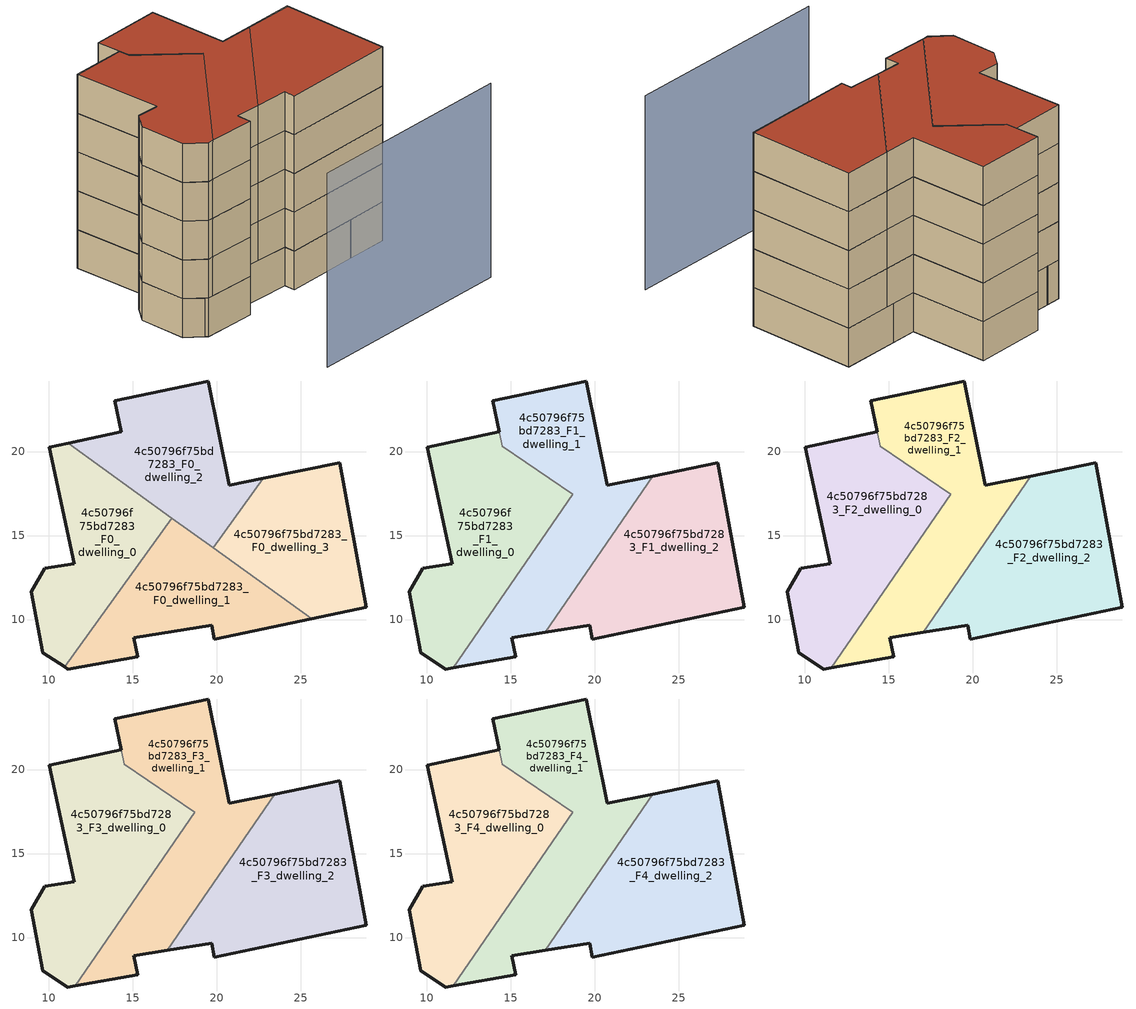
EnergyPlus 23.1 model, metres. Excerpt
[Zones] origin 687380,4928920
4c50796f75bd7283_F0_dwelling_0
 floor ground (EU_floor_Construction): 10.95,7.17 17.34,16.04 11.15,20.5 10.02,20.25 11.51,13.32 9.77,13.05 8.96,11.65 9.64,8.01 z0
 wall outside (EU_wall_Construction): 10.95,7.17 9.64,8.01 8.96,11.65 9.77,13.05 11.51,13.32 10.02,20.25 11.15,20.5 z0:3
 wall to 4c50796f75bd7283_F0_dwelling_1 (EU_wall_Construction): 17.34,16.04 10.95,7.17 z0:3
 wall to 4c50796f75bd7283_F0_dwelling_2 (EU_wall_Construction): 11.15,20.5 17.34,16.04 z0:3
4c50796f75bd7283_F0_dwelling_1
 floor ground (EU_floor_Construction): 25.66,10.05 17.34,16.04 10.95,7.17 11.14,7.05 15.29,7.78 15.07,8.91 19.7,9.66 19.84,8.81 z0
 wall outside (EU_wall_Construction): 25.66,10.05 19.84,8.81 19.7,9.66 15.07,8.91 15.29,7.78 11.14,7.05 10.95,7.17 z0:3
 wall to 4c50796f75bd7283_F0_dwelling_3 (EU_wall_Construction): 19.8,14.27 25.66,10.05 z0:3
 wall to 4c50796f75bd7283_F0_dwelling_2 (EU_wall_Construction): 17.34,16.04 19.8,14.27 z0:3
4c50796f75bd7283_F0_dwelling_2
 floor ground (EU_floor_Construction): 19.8,14.27 22.77,18.4 20.75,17.99 19.5,24.2 13.92,23.02 14.32,21.17 11.15,20.5 z0
 wall outside (EU_wall_Construction): 11.15,20.5 14.32,21.17 13.92,23.02 19.5,24.2 20.75,17.99 22.77,18.4 z0:3
 wall to 4c50796f75bd7283_F0_dwelling_3 (EU_wall_Construction): 22.77,18.4 19.8,14.27 z0:3
4c50796f75bd7283_F0_dwelling_3
 floor ground (EU_floor_Construction): 28.9,10.74 27.33,19.32 22.77,18.4 19.8,14.27 25.66,10.05 z0
 wall outside (EU_wall_Construction): 22.77,18.4 27.33,19.32 28.9,10.74 25.66,10.05 z0:3
4c50796f75bd7283_F1_dwelling_0
 floor to 4c50796f75bd7283_F0_dwelling_0 (EU_floor_Construction): 10.95,7.17 17.34,16.04 11.15,20.5 10.02,20.25 11.51,13.32 9.77,13.05 8.96,11.65 9.64,8.01 z3
 floor to 4c50796f75bd7283_F0_dwelling_1 (EU_floor_Construction): 11.58,7.13 17.59,15.86 17.34,16.04 10.95,7.17 11.14,7.05 z3
 floor to 4c50796f75bd7283_F0_dwelling_2 (EU_floor_Construction): 17.59,15.86 18.68,17.45 14.51,20.32 14.32,21.17 11.15,20.5 z3
 wall outside (EU_wall_Construction): 11.57,7.13 11.14,7.05 9.64,8.01 8.96,11.65 9.77,13.05 11.51,13.32 10.02,20.25 14.32,21.17 z3:6
 wall to 4c50796f75bd7283_F1_dwelling_1 (EU_wall_Construction): 14.32,21.17 14.51,20.32 18.68,17.45 11.57,7.13 z3:6
4c50796f75bd7283_F1_dwelling_1
 floor to 4c50796f75bd7283_F0_dwelling_1 (EU_floor_Construction): 17.05,9.23 20.28,13.92 17.59,15.86 11.58,7.13 15.29,7.78 15.07,8.91 z3
 floor to 4c50796f75bd7283_F0_dwelling_2 (EU_floor_Construction): 19.8,14.27 22.77,18.4 20.75,17.99 19.5,24.2 13.92,23.02 14.51,20.32 18.68,17.45 17.59,15.86 z3
 floor to 4c50796f75bd7283_F0_dwelling_3 (EU_floor_Construction): 20.28,13.92 23.46,18.54 22.77,18.4 19.8,14.27 z3
 wall outside (EU_wall_Construction): 14.32,21.18 13.92,23.02 19.5,24.2 20.75,17.99 23.46,18.54 / 17.05,9.23 15.07,8.91 15.29,7.78 11.57,7.13 z3:6; 14.32,21.18,6 14.32,21.17,3 14.32,21.18,3
 wall to 4c50796f75bd7283_F1_dwelling_2 (EU_wall_Construction): 23.46,18.54 17.05,9.23 z3:6
4c50796f75bd7283_F1_dwelling_2
 floor to 4c50796f75bd7283_F0_dwelling_3 (EU_floor_Construction): 28.9,10.74 27.33,19.32 23.46,18.54 20.28,13.92 25.65,10.05 z3
 floor to 4c50796f75bd7283_F0_dwelling_1 (EU_floor_Construction): 25.65,10.05 20.28,13.92 17.05,9.23 19.7,9.66 19.84,8.81 z3
 wall outside (EU_wall_Construction): 23.46,18.54 27.33,19.32 28.9,10.74 19.84,8.81 19.7,9.66 17.05,9.23 z3:6
4c50796f75bd7283_F2_dwelling_0
 floor to 4c50796f75bd7283_F1_dwelling_0 (EU_floor_Construction): 11.57,7.13 18.68,17.45 14.51,20.32 14.32,21.17 10.02,20.25 11.51,13.32 9.77,13.05 8.96,11.65 9.64,8.01 11.14,7.05 z6
 wall outside (EU_wall_Construction): 11.57,7.13 11.14,7.05 9.64,8.01 8.96,11.65 9.77,13.05 11.51,13.32 10.02,20.25 14.32,21.17 z6:9
 wall to 4c50796f75bd7283_F2_dwelling_1 (EU_wall_Construction): 14.32,21.17 14.51,20.32 18.68,17.45 11.57,7.13 z6:9
4c50796f75bd7283_F2_dwelling_1
 floor to 4c50796f75bd7283_F1_dwelling_1 (EU_floor_Construction): 17.05,9.23 23.46,18.54 20.75,17.99 19.5,24.2 13.92,23.02 14.51,20.32 18.68,17.45 11.57,7.13 15.29,7.78 15.07,8.91 z6
 wall outside (EU_wall_Construction): 14.32,21.18 13.92,23.02 19.5,24.2 20.75,17.99 23.46,18.54 / 17.05,9.23 15.07,8.91 15.29,7.78 11.57,7.13 z6:9; 14.32,21.18,9 14.32,21.17,6 14.32,21.18,6
 wall to 4c50796f75bd7283_F2_dwelling_2 (EU_wall_Construction): 23.46,18.54 17.05,9.23 z6:9
4c50796f75bd7283_F2_dwelling_2
 floor to 4c50796f75bd7283_F1_dwelling_2 (EU_floor_Construction): 28.9,10.74 27.33,19.32 23.46,18.54 17.05,9.23 19.7,9.66 19.84,8.81 z6
 wall outside (EU_wall_Construction): 23.46,18.54 27.33,19.32 28.9,10.74 19.84,8.81 19.7,9.66 17.05,9.23 z6:9
4c50796f75bd7283_F3_dwelling_0
 floor to 4c50796f75bd7283_F2_dwelling_0 (EU_floor_Construction): 11.57,7.13 18.68,17.45 14.51,20.32 14.32,21.17 10.02,20.25 11.51,13.32 9.77,13.05 8.96,11.65 9.64,8.01 11.14,7.05 z9
 wall outside (EU_wall_Construction): 11.57,7.13 11.14,7.05 9.64,8.01 8.96,11.65 9.77,13.05 11.51,13.32 10.02,20.25 14.32,21.17 z9:12
 wall to 4c50796f75bd7283_F3_dwelling_1 (EU_wall_Construction): 14.32,21.17 14.51,20.32 18.68,17.45 11.57,7.13 z9:12
4c50796f75bd7283_F3_dwelling_1
 floor to 4c50796f75bd7283_F2_dwelling_1 (EU_floor_Construction): 17.05,9.23 23.46,18.54 20.75,17.99 19.5,24.2 13.92,23.02 14.51,20.32 18.68,17.45 11.57,7.13 15.29,7.78 15.07,8.91 z9
 wall outside (EU_wall_Construction): 14.32,21.18 13.92,23.02 19.5,24.2 20.75,17.99 23.46,18.54 / 17.05,9.23 15.07,8.91 15.29,7.78 11.57,7.13 z9:12; 14.32,21.18,12 14.32,21.17,9 14.32,21.18,9
 wall to 4c50796f75bd7283_F3_dwelling_2 (EU_wall_Construction): 23.46,18.54 17.05,9.23 z9:12
4c50796f75bd7283_F3_dwelling_2
 floor to 4c50796f75bd7283_F2_dwelling_2 (EU_floor_Construction): 28.9,10.74 27.33,19.32 23.46,18.54 17.05,9.23 19.7,9.66 19.84,8.81 z9
 wall outside (EU_wall_Construction): 23.46,18.54 27.33,19.32 28.9,10.74 19.84,8.81 19.7,9.66 17.05,9.23 z9:12
4c50796f75bd7283_F4_dwelling_0
 floor to 4c50796f75bd7283_F3_dwelling_0 (EU_floor_Construction): 11.57,7.13 18.68,17.45 14.51,20.32 14.32,21.17 10.02,20.25 11.51,13.32 9.77,13.05 8.96,11.65 9.64,8.01 11.14,7.05 z12
 wall outside (EU_wall_Construction): 11.57,7.13 11.14,7.05 9.64,8.01 8.96,11.65 9.77,13.05 11.51,13.32 10.02,20.25 14.32,21.17 z12:15
 wall to 4c50796f75bd7283_F4_dwelling_1 (EU_wall_Construction): 14.32,21.17 14.51,20.32 18.68,17.45 11.57,7.13 z12:15
 roof outside (EU_roof_Construction): 18.68,17.45 11.57,7.13 11.14,7.05 9.64,8.01 8.96,11.65 9.77,13.05 11.51,13.32 10.02,20.25 14.32,21.17 14.51,20.32 z15
4c50796f75bd7283_F4_dwelling_1
 floor to 4c50796f75bd7283_F3_dwelling_1 (EU_floor_Construction): 17.05,9.23 23.46,18.54 20.75,17.99 19.5,24.2 13.92,23.02 14.51,20.32 18.68,17.45 11.57,7.13 15.29,7.78 15.07,8.91 z12
 wall outside (EU_wall_Construction): 14.32,21.18 13.92,23.02 19.5,24.2 20.75,17.99 23.46,18.54 / 17.05,9.23 15.07,8.91 15.29,7.78 11.57,7.13 z12:15; 14.32,21.18,15 14.32,21.17,12 14.32,21.18,12
 wall to 4c50796f75bd7283_F4_dwelling_2 (EU_wall_Construction): 23.46,18.54 17.05,9.23 z12:15
 roof outside (EU_roof_Construction): 19.5,24.2 20.75,17.99 23.46,18.54 17.05,9.23 15.07,8.91 15.29,7.78 11.57,7.13 18.68,17.45 14.51,20.32 13.92,23.02 z15
4c50796f75bd7283_F4_dwelling_2
 floor to 4c50796f75bd7283_F3_dwelling_2 (EU_floor_Construction): 28.9,10.74 27.33,19.32 23.46,18.54 17.05,9.23 19.7,9.66 19.84,8.81 z12
 wall outside (EU_wall_Construction): 23.46,18.54 27.33,19.32 28.9,10.74 19.84,8.81 19.7,9.66 17.05,9.23 z12:15
 roof outside (EU_roof_Construction): 27.33,19.32 28.9,10.74 19.84,8.81 19.7,9.66 17.05,9.23 23.46,18.54 z15
shading: 14.9,-1.32 31.57,2.14 z0:15
[Building]
EU S2 Campaign: North Axis=0; Terrain=City; Solar Distribution=FullExterior
[Site:Location]
Bologna: Latitude=44.5; Longitude=11.25; Time Zone=1; Elevation=37
[SizingPeriod:WeatherFileDays]
AnnualSizingPeriod: Begin Month=1; Begin Day of Month=1; End Month=12; End Day of Month=31; Day of Week for Start Day=Monday; Use Weather File Daylight Saving Period=No; Use Weather File Rain and Snow Indicators=No
[MATERIAL]
EU_InternalMass_Material: Roughness=MediumRough; Thickness=0.1; Conductivity=1; Density=1800; Specific Heat=900; Thermal Absorptance=0.9; Solar Absorptance=0.7; Visible Absorptance=0.7
[MATERIAL:NOMASS] Roughness=MediumRough; Thermal Absorptance=0.9; Solar Absorptance=0.7; Visible Absorptance=0.7
Name | Thermal Resistance
EU_wall_NoMass | 0.905828
EU_roof_NoMass | 0.37593
EU_floor_NoMass | 0.67114
[CONSTRUCTION]
EU_wall_Construction: EU_wall_NoMass
EU_roof_Construction: EU_roof_NoMass
EU_floor_Construction: EU_floor_NoMass
EU_InternalMass_Construction: EU_InternalMass_Material
[ZONE] Type=1; Multiplier=1; Ceiling Height=autocalculate; Floor Area=autocalculate; Part of Total Floor Area=Yes
Name | Volume
4c50796f75bd7283_F0_dwelling_0 | 159.638
4c50796f75bd7283_F1_dwelling_0; 4c50796f75bd7283_F2_dwelling_0; 4c50796f75bd7283_F3_dwelling_0; 4c50796f75bd7283_F4_dwelling_0 | 213.911
4c50796f75bd7283_F0_dwelling_1 | 159.647
4c50796f75bd7283_F1_dwelling_1; 4c50796f75bd7283_F2_dwelling_1; 4c50796f75bd7283_F3_dwelling_1; 4c50796f75bd7283_F4_dwelling_1 | 211.785
4c50796f75bd7283_F0_dwelling_2 | 159.632
4c50796f75bd7283_F1_dwelling_2; 4c50796f75bd7283_F2_dwelling_2; 4c50796f75bd7283_F3_dwelling_2; 4c50796f75bd7283_F4_dwelling_2 | 212.857
4c50796f75bd7283_F0_dwelling_3 | 159.644
[INTERNALMASS] Construction=EU_InternalMass_Construction
Name | Zone or ZoneList | Surface Area
4c50796f75bd7283_F0_dwelling_0_EU_InternalMass | 4c50796f75bd7283_F0_dwelling_0 | 53.2109
4c50796f75bd7283_F0_dwelling_1_EU_InternalMass | 4c50796f75bd7283_F0_dwelling_1 | 53.2145
4c50796f75bd7283_F0_dwelling_2_EU_InternalMass | 4c50796f75bd7283_F0_dwelling_2 | 53.2109
4c50796f75bd7283_F0_dwelling_3_EU_InternalMass | 4c50796f75bd7283_F0_dwelling_3 | 53.2137
4c50796f75bd7283_F1_dwelling_0_EU_InternalMass | 4c50796f75bd7283_F1_dwelling_0 | 71.3039
4c50796f75bd7283_F1_dwelling_1_EU_InternalMass | 4c50796f75bd7283_F1_dwelling_1 | 70.5949
4c50796f75bd7283_F1_dwelling_2_EU_InternalMass | 4c50796f75bd7283_F1_dwelling_2 | 70.953
4c50796f75bd7283_F2_dwelling_0_EU_InternalMass | 4c50796f75bd7283_F2_dwelling_0 | 71.3039
4c50796f75bd7283_F2_dwelling_1_EU_InternalMass | 4c50796f75bd7283_F2_dwelling_1 | 70.5949
4c50796f75bd7283_F2_dwelling_2_EU_InternalMass | 4c50796f75bd7283_F2_dwelling_2 | 70.953
4c50796f75bd7283_F3_dwelling_0_EU_InternalMass | 4c50796f75bd7283_F3_dwelling_0 | 71.3039
4c50796f75bd7283_F3_dwelling_1_EU_InternalMass | 4c50796f75bd7283_F3_dwelling_1 | 70.5949
4c50796f75bd7283_F3_dwelling_2_EU_InternalMass | 4c50796f75bd7283_F3_dwelling_2 | 70.953
4c50796f75bd7283_F4_dwelling_0_EU_InternalMass | 4c50796f75bd7283_F4_dwelling_0 | 71.3039
4c50796f75bd7283_F4_dwelling_1_EU_InternalMass | 4c50796f75bd7283_F4_dwelling_1 | 70.5949
4c50796f75bd7283_F4_dwelling_2_EU_InternalMass | 4c50796f75bd7283_F4_dwelling_2 | 70.953
[OTHEREQUIPMENT] Fuel Type=Electricity; Design Level Calculation Method=Watts/Area; Power per Zone Floor Area=1; Fraction Latent=0; Fraction Radiant=0; Fraction Lost=0; Carbon Dioxide Generation Rate=0; EndUse Subcategory=EU_Step8_InternalGains
Name | Zone or ZoneList or Space or SpaceList | Schedule
EU_Step8_InternalGain_4c50796f75bd7283_F0_dwelling_0_f000 | 4c50796f75bd7283_F0_dwelling_0 | EU_Step8_GainSchedule_4c50796f75bd7283_F0_dwelling_0_f000
EU_Step8_InternalGain_4c50796f75bd7283_F0_dwelling_1_f000 | 4c50796f75bd7283_F0_dwelling_1 | EU_Step8_GainSchedule_4c50796f75bd7283_F0_dwelling_1_f000
EU_Step8_InternalGain_4c50796f75bd7283_F0_dwelling_2_f000 | 4c50796f75bd7283_F0_dwelling_2 | EU_Step8_GainSchedule_4c50796f75bd7283_F0_dwelling_2_f000
EU_Step8_InternalGain_4c50796f75bd7283_F0_dwelling_3_f000 | 4c50796f75bd7283_F0_dwelling_3 | EU_Step8_GainSchedule_4c50796f75bd7283_F0_dwelling_3_f000
EU_Step8_InternalGain_4c50796f75bd7283_F1_dwelling_0_f000 | 4c50796f75bd7283_F1_dwelling_0 | EU_Step8_GainSchedule_4c50796f75bd7283_F1_dwelling_0_f000
EU_Step8_InternalGain_4c50796f75bd7283_F1_dwelling_1_f000 | 4c50796f75bd7283_F1_dwelling_1 | EU_Step8_GainSchedule_4c50796f75bd7283_F1_dwelling_1_f000
EU_Step8_InternalGain_4c50796f75bd7283_F1_dwelling_2_f000 | 4c50796f75bd7283_F1_dwelling_2 | EU_Step8_GainSchedule_4c50796f75bd7283_F1_dwelling_2_f000
EU_Step8_InternalGain_4c50796f75bd7283_F2_dwelling_0_f000 | 4c50796f75bd7283_F2_dwelling_0 | EU_Step8_GainSchedule_4c50796f75bd7283_F2_dwelling_0_f000
EU_Step8_InternalGain_4c50796f75bd7283_F2_dwelling_1_f000 | 4c50796f75bd7283_F2_dwelling_1 | EU_Step8_GainSchedule_4c50796f75bd7283_F2_dwelling_1_f000
EU_Step8_InternalGain_4c50796f75bd7283_F2_dwelling_2_f000 | 4c50796f75bd7283_F2_dwelling_2 | EU_Step8_GainSchedule_4c50796f75bd7283_F2_dwelling_2_f000
EU_Step8_InternalGain_4c50796f75bd7283_F3_dwelling_0_f000 | 4c50796f75bd7283_F3_dwelling_0 | EU_Step8_GainSchedule_4c50796f75bd7283_F3_dwelling_0_f000
EU_Step8_InternalGain_4c50796f75bd7283_F3_dwelling_1_f000 | 4c50796f75bd7283_F3_dwelling_1 | EU_Step8_GainSchedule_4c50796f75bd7283_F3_dwelling_1_f000
EU_Step8_InternalGain_4c50796f75bd7283_F3_dwelling_2_f000 | 4c50796f75bd7283_F3_dwelling_2 | EU_Step8_GainSchedule_4c50796f75bd7283_F3_dwelling_2_f000
EU_Step8_InternalGain_4c50796f75bd7283_F4_dwelling_0_f000 | 4c50796f75bd7283_F4_dwelling_0 | EU_Step8_GainSchedule_4c50796f75bd7283_F4_dwelling_0_f000
EU_Step8_InternalGain_4c50796f75bd7283_F4_dwelling_1_f000 | 4c50796f75bd7283_F4_dwelling_1 | EU_Step8_GainSchedule_4c50796f75bd7283_F4_dwelling_1_f000
EU_Step8_InternalGain_4c50796f75bd7283_F4_dwelling_2_f000 | 4c50796f75bd7283_F4_dwelling_2 | EU_Step8_GainSchedule_4c50796f75bd7283_F4_dwelling_2_f000
[ZONEVENTILATION:DESIGNFLOWRATE] Schedule=EU_AlwaysOn; Design Flow Rate Calculation Method=AirChanges/Hour; Air Changes per Hour=0.73129; Ventilation Type=Natural; Fan Pressure Rise=0; Fan Total Efficiency=1; Constant Term Coefficient=1; Temperature Term Coefficient=0; Velocity Term Coefficient=0; Velocity Squared Term Coefficient=0; Minimum Indoor Temperature=-100; Maximum Indoor Temperature=100; Delta Temperature=-100; Minimum Outdoor Temperature=-100; Maximum Outdoor Temperature=100; Maximum Wind Speed=40
Name | Zone or ZoneList or Space or SpaceList
EU_ConstantAir_4c50796f75bd7283_F0_dwelling_0 | 4c50796f75bd7283_F0_dwelling_0
EU_ConstantAir_4c50796f75bd7283_F0_dwelling_1 | 4c50796f75bd7283_F0_dwelling_1
EU_ConstantAir_4c50796f75bd7283_F0_dwelling_2 | 4c50796f75bd7283_F0_dwelling_2
EU_ConstantAir_4c50796f75bd7283_F0_dwelling_3 | 4c50796f75bd7283_F0_dwelling_3
EU_ConstantAir_4c50796f75bd7283_F1_dwelling_0 | 4c50796f75bd7283_F1_dwelling_0
EU_ConstantAir_4c50796f75bd7283_F1_dwelling_1 | 4c50796f75bd7283_F1_dwelling_1
EU_ConstantAir_4c50796f75bd7283_F1_dwelling_2 | 4c50796f75bd7283_F1_dwelling_2
EU_ConstantAir_4c50796f75bd7283_F2_dwelling_0 | 4c50796f75bd7283_F2_dwelling_0
EU_ConstantAir_4c50796f75bd7283_F2_dwelling_1 | 4c50796f75bd7283_F2_dwelling_1
EU_ConstantAir_4c50796f75bd7283_F2_dwelling_2 | 4c50796f75bd7283_F2_dwelling_2
EU_ConstantAir_4c50796f75bd7283_F3_dwelling_0 | 4c50796f75bd7283_F3_dwelling_0
EU_ConstantAir_4c50796f75bd7283_F3_dwelling_1 | 4c50796f75bd7283_F3_dwelling_1
EU_ConstantAir_4c50796f75bd7283_F3_dwelling_2 | 4c50796f75bd7283_F3_dwelling_2
EU_ConstantAir_4c50796f75bd7283_F4_dwelling_0 | 4c50796f75bd7283_F4_dwelling_0
EU_ConstantAir_4c50796f75bd7283_F4_dwelling_1 | 4c50796f75bd7283_F4_dwelling_1
EU_ConstantAir_4c50796f75bd7283_F4_dwelling_2 | 4c50796f75bd7283_F4_dwelling_2
[HVACTEMPLATE:THERMOSTAT] Constant Heating Setpoint=20; Constant Cooling Setpoint=50
EU_HeatOnly_4c50796f75bd7283_F0_dwelling_0; EU_HeatOnly_4c50796f75bd7283_F0_dwelling_1; EU_HeatOnly_4c50796f75bd7283_F0_dwelling_2; EU_HeatOnly_4c50796f75bd7283_F0_dwelling_3; EU_HeatOnly_4c50796f75bd7283_F1_dwelling_0; EU_HeatOnly_4c50796f75bd7283_F1_dwelling_1; EU_HeatOnly_4c50796f75bd7283_F1_dwelling_2; EU_HeatOnly_4c50796f75bd7283_F2_dwelling_0; EU_HeatOnly_4c50796f75bd7283_F2_dwelling_1; EU_HeatOnly_4c50796f75bd7283_F2_dwelling_2; EU_HeatOnly_4c50796f75bd7283_F3_dwelling_0; EU_HeatOnly_4c50796f75bd7283_F3_dwelling_1; EU_HeatOnly_4c50796f75bd7283_F3_dwelling_2; EU_HeatOnly_4c50796f75bd7283_F4_dwelling_0; EU_HeatOnly_4c50796f75bd7283_F4_dwelling_1; EU_HeatOnly_4c50796f75bd7283_F4_dwelling_2
[HVACTEMPLATE:ZONE:IDEALLOADSAIRSYSTEM] System Availability Schedule=EU_AlwaysOn; Maximum Heating Supply Air Temperature=50; Minimum Cooling Supply Air Temperature=13; Maximum Heating Supply Air Humidity Ratio=0.0156; Minimum Cooling Supply Air Humidity Ratio=0.0077; Heating Limit=NoLimit; Cooling Limit=NoLimit; Heating Availability Schedule=EU_AlwaysOn; Cooling Availability Schedule=EU_CoolingOff; Dehumidification Control Type=ConstantSensibleHeatRatio; Cooling Sensible Heat Ratio=0.7; Dehumidification Setpoint=60; Humidification Control Type=None; Humidification Setpoint=30; Outdoor Air Method=None; Outdoor Air Flow Rate per Person=0.00944; Outdoor Air Flow Rate per Zone Floor Area=0; Outdoor Air Flow Rate per Zone=0; Demand Controlled Ventilation Type=None; Outdoor Air Economizer Type=NoEconomizer; Heat Recovery Type=None; Sensible Heat Recovery Effectiveness=0.7; Latent Heat Recovery Effectiveness=0.65
Name | Template Thermostat
4c50796f75bd7283_F0_dwelling_0 | EU_HeatOnly_4c50796f75bd7283_F0_dwelling_0
4c50796f75bd7283_F0_dwelling_1 | EU_HeatOnly_4c50796f75bd7283_F0_dwelling_1
4c50796f75bd7283_F0_dwelling_2 | EU_HeatOnly_4c50796f75bd7283_F0_dwelling_2
4c50796f75bd7283_F0_dwelling_3 | EU_HeatOnly_4c50796f75bd7283_F0_dwelling_3
4c50796f75bd7283_F1_dwelling_0 | EU_HeatOnly_4c50796f75bd7283_F1_dwelling_0
4c50796f75bd7283_F1_dwelling_1 | EU_HeatOnly_4c50796f75bd7283_F1_dwelling_1
4c50796f75bd7283_F1_dwelling_2 | EU_HeatOnly_4c50796f75bd7283_F1_dwelling_2
4c50796f75bd7283_F2_dwelling_0 | EU_HeatOnly_4c50796f75bd7283_F2_dwelling_0
4c50796f75bd7283_F2_dwelling_1 | EU_HeatOnly_4c50796f75bd7283_F2_dwelling_1
4c50796f75bd7283_F2_dwelling_2 | EU_HeatOnly_4c50796f75bd7283_F2_dwelling_2
4c50796f75bd7283_F3_dwelling_0 | EU_HeatOnly_4c50796f75bd7283_F3_dwelling_0
4c50796f75bd7283_F3_dwelling_1 | EU_HeatOnly_4c50796f75bd7283_F3_dwelling_1
4c50796f75bd7283_F3_dwelling_2 | EU_HeatOnly_4c50796f75bd7283_F3_dwelling_2
4c50796f75bd7283_F4_dwelling_0 | EU_HeatOnly_4c50796f75bd7283_F4_dwelling_0
4c50796f75bd7283_F4_dwelling_1 | EU_HeatOnly_4c50796f75bd7283_F4_dwelling_1
4c50796f75bd7283_F4_dwelling_2 | EU_HeatOnly_4c50796f75bd7283_F4_dwelling_2
[SIZING:ZONE] Zone Cooling Design Supply Air Temperature Input Method=SupplyAirTemperature; Zone Cooling Design Supply Air Temperature=13; Zone Heating Design Supply Air Temperature Input Method=SupplyAirTemperature; Zone Heating Design Supply Air Temperature=50; Zone Cooling Design Supply Air Humidity Ratio=0.008; Zone Heating Design Supply Air Humidity Ratio=0.008; Cooling Design Air Flow Method=DesignDay; Cooling Design Air Flow Rate=0; Cooling Minimum Air Flow per Zone Floor Area=0.000762; Cooling Minimum Air Flow=0; Cooling Minimum Air Flow Fraction=0.2; Heating Design Air Flow Method=DesignDay; Heating Design Air Flow Rate=0; Heating Maximum Air Flow per Zone Floor Area=0.002032; Heating Maximum Air Flow=0.141576; Heating Maximum Air Flow Fraction=0.3; Account for Dedicated Outdoor Air System=No; Dedicated Outdoor Air System Control Strategy=NeutralSupplyAir; Dedicated Outdoor Air Low Setpoint Temperature for Design=autosize; Dedicated Outdoor Air High Setpoint Temperature for Design=autosize; Zone Load Sizing Method=Sensible Load Only No Latent Load; Zone Latent Cooling Design Supply Air Humidity Ratio Input Method=HumidityRatioDifference; Zone Cooling Design Supply Air Humidity Ratio Difference=0.005; Zone Latent Heating Design Supply Air Humidity Ratio Input Method=HumidityRatioDifference; Zone Humidification Design Supply Air Humidity Ratio Difference=0.005
4c50796f75bd7283_F0_dwelling_0; 4c50796f75bd7283_F0_dwelling_1; 4c50796f75bd7283_F0_dwelling_2; 4c50796f75bd7283_F0_dwelling_3; 4c50796f75bd7283_F1_dwelling_0; 4c50796f75bd7283_F1_dwelling_1; 4c50796f75bd7283_F1_dwelling_2; 4c50796f75bd7283_F2_dwelling_0; 4c50796f75bd7283_F2_dwelling_1; 4c50796f75bd7283_F2_dwelling_2; 4c50796f75bd7283_F3_dwelling_0; 4c50796f75bd7283_F3_dwelling_1; 4c50796f75bd7283_F3_dwelling_2; 4c50796f75bd7283_F4_dwelling_0; 4c50796f75bd7283_F4_dwelling_1; 4c50796f75bd7283_F4_dwelling_2
[SCHEDULE:CONSTANT]
Name | Hourly Value
EU_AlwaysOn | 1
EU_CoolingOff | 0
[SCHEDULE:FILE] Column Number=1; Rows to Skip at Top=0; Number of Hours of Data=8760; Column Separator=Comma; Interpolate to Timestep=No; Minutes per Item=60; Adjust Schedule for Daylight Savings=Yes
Name | File
EU_Step8_GainSchedule_4c50796f75bd7283_F0_dwelling_0_f000 | ../../schedules/4c50796f75bd7283/4c50796f75bd7283_F0_dwelling_0_f000_gain.csv
EU_Step8_GainSchedule_4c50796f75bd7283_F0_dwelling_1_f000 | ../../schedules/4c50796f75bd7283/4c50796f75bd7283_F0_dwelling_1_f000_gain.csv
EU_Step8_GainSchedule_4c50796f75bd7283_F0_dwelling_2_f000 | ../../schedules/4c50796f75bd7283/4c50796f75bd7283_F0_dwelling_2_f000_gain.csv
EU_Step8_GainSchedule_4c50796f75bd7283_F0_dwelling_3_f000 | ../../schedules/4c50796f75bd7283/4c50796f75bd7283_F0_dwelling_3_f000_gain.csv
EU_Step8_GainSchedule_4c50796f75bd7283_F1_dwelling_0_f000 | ../../schedules/4c50796f75bd7283/4c50796f75bd7283_F1_dwelling_0_f000_gain.csv
EU_Step8_GainSchedule_4c50796f75bd7283_F1_dwelling_1_f000 | ../../schedules/4c50796f75bd7283/4c50796f75bd7283_F1_dwelling_1_f000_gain.csv
EU_Step8_GainSchedule_4c50796f75bd7283_F1_dwelling_2_f000 | ../../schedules/4c50796f75bd7283/4c50796f75bd7283_F1_dwelling_2_f000_gain.csv
EU_Step8_GainSchedule_4c50796f75bd7283_F2_dwelling_0_f000 | ../../schedules/4c50796f75bd7283/4c50796f75bd7283_F2_dwelling_0_f000_gain.csv
EU_Step8_GainSchedule_4c50796f75bd7283_F2_dwelling_1_f000 | ../../schedules/4c50796f75bd7283/4c50796f75bd7283_F2_dwelling_1_f000_gain.csv
EU_Step8_GainSchedule_4c50796f75bd7283_F2_dwelling_2_f000 | ../../schedules/4c50796f75bd7283/4c50796f75bd7283_F2_dwelling_2_f000_gain.csv
EU_Step8_GainSchedule_4c50796f75bd7283_F3_dwelling_0_f000 | ../../schedules/4c50796f75bd7283/4c50796f75bd7283_F3_dwelling_0_f000_gain.csv
EU_Step8_GainSchedule_4c50796f75bd7283_F3_dwelling_1_f000 | ../../schedules/4c50796f75bd7283/4c50796f75bd7283_F3_dwelling_1_f000_gain.csv
EU_Step8_GainSchedule_4c50796f75bd7283_F3_dwelling_2_f000 | ../../schedules/4c50796f75bd7283/4c50796f75bd7283_F3_dwelling_2_f000_gain.csv
EU_Step8_GainSchedule_4c50796f75bd7283_F4_dwelling_0_f000 | ../../schedules/4c50796f75bd7283/4c50796f75bd7283_F4_dwelling_0_f000_gain.csv
EU_Step8_GainSchedule_4c50796f75bd7283_F4_dwelling_1_f000 | ../../schedules/4c50796f75bd7283/4c50796f75bd7283_F4_dwelling_1_f000_gain.csv
EU_Step8_GainSchedule_4c50796f75bd7283_F4_dwelling_2_f000 | ../../schedules/4c50796f75bd7283/4c50796f75bd7283_F4_dwelling_2_f000_gain.csv
